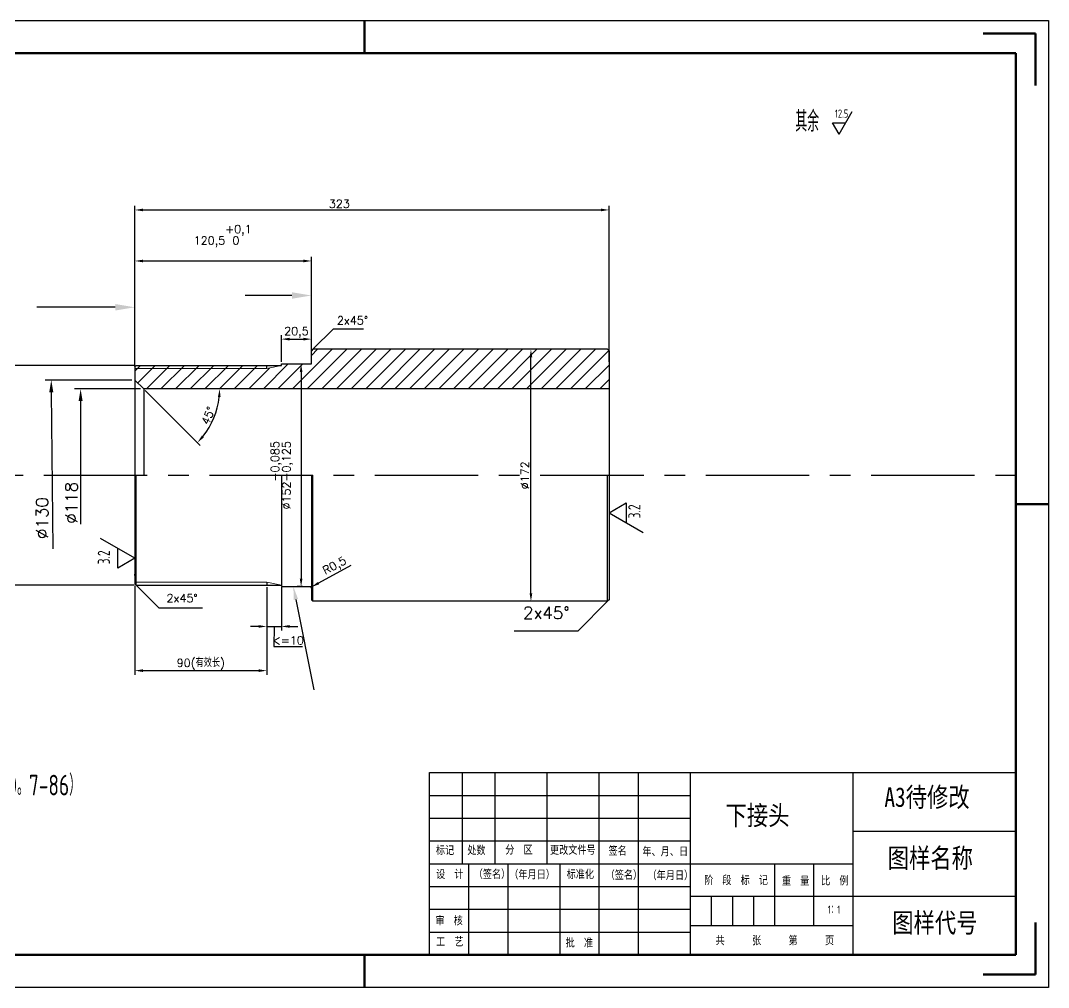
# Model space of a CAD drawing. Header units: millimetres. Extents: x 436 to 5898, y 1945 to 3729.
# Drawn here: x 1307.5 to 1623, y 3431.9 to 3728.9 of the extents above; entities that cross this region are included whole.
import ezdxf
from ezdxf import colors
from ezdxf.entities.mleader import LeaderData, LeaderLine
from ezdxf.math import Vec2, Vec3

# ---------------------------------------------------------------- set-up
doc = ezdxf.new("R2010")
doc.units = ezdxf.units.MM
doc.linetypes.add('CENTER', pattern=[50.8, 31.75, -6.35, 6.35, -6.35])
for name, color, linetype, lineweight in [('中心线层', 1, 'CENTER', 25), ('总内框线', 7, 'Continuous', 50), ('总外框线', 7, 'Continuous', 30), ('标注层', 3, 'Continuous', 25), ('细线层', 6, 'Continuous', 20)]:
    doc.layers.add(name, color=color, linetype=linetype, lineweight=lineweight)
doc.styles.get("Standard").update_dxf_attribs({"font": 'txt', "bigfont": 'gbcbig.shx'})
doc.styles.add('陈杰（2）', font='gbenor.shx', dxfattribs={"width": 0.8, "bigfont": 'gbcbig.shx'})
doc.dimstyles.new('ISO-25', dxfattribs={"dimtxt": 2.5, "dimasz": 2.5, "dimexe": 1.25, "dimexo": 0.625, "dimtad": 1, "dimdec": 3, "dimlfac": 2.222222, "dimtxsty": 'Standard', "dimcen": 2.5, "dimadec": 0, "dimazin": 0, "dimtp": -0.145, "dimtm": 0.18, "dimtfac": 1, "dimtdec": 3, "dimtmove": 1, "dimatfit": 3, "dimfxl": 1, "dimarcsym": 0})
doc.dimstyles.new('上接头', dxfattribs={"dimtxt": 2.5, "dimasz": 2.5, "dimexe": 1.25, "dimexo": 0.625, "dimtad": 1, "dimdec": 0, "dimlfac": 2.222222, "dimtxsty": 'Standard', "dimcen": 2.5, "dimadec": 0, "dimazin": 0, "dimtp": -0.145, "dimtm": 0.18, "dimtfac": 1, "dimtdec": 0, "dimtmove": 1, "dimatfit": 3, "dimfxl": 1, "dimarcsym": 0})

# ---------------------------------------------------------------- blocks, each defined once
blk = doc.blocks.new('*D72')
at = {"layer": 'Defpoints', "color": 0, "transparency": 16777216}
for p in [(1298.54, 3622.94), (1343.01, 3622.94), (1343.01, 3555.44)]:
    blk.add_point(p, dxfattribs=at)
at = {"layer": '标注层', "color": 0, "lineweight": -2, "transparency": 16777216}
for p, q in [((1342.39, 3622.94), (1297.29, 3622.94)), ((1298.54, 3557.94), (1298.54, 3620.44)), ((1342.39, 3555.44), (1297.29, 3555.44))]:
    blk.add_line(p, q, dxfattribs=at)
at = {"layer": '标注层', "color": 0, "transparency": 16777216}
for points in [[(1298.12, 3620.44), (1298.95, 3620.44), (1298.54, 3622.94)], [(1298.12, 3557.94), (1298.95, 3557.94), (1298.54, 3555.44)]]:
    blk.add_solid(points, dxfattribs=at)
at = {"layer": '标注层', "color": 0, "transparency": 16777216, "insert": (1296.24, 3589.19), "char_height": 2.5, "attachment_point": 5, "rotation": 90}
blk.add_mtext('M150x4-6g', dxfattribs=at)
blk = doc.blocks.new('*D137')
at = {"layer": 'Defpoints', "color": 0, "transparency": 16777216}
for p in [(1396.79, 3655.03), (1396.79, 3623.39), (1342.56, 3621.97)]:
    blk.add_point(p, dxfattribs=at)
at = {"layer": '标注层', "color": 0, "lineweight": -2, "transparency": 16777216}
for p, q in [((1342.56, 3622.59), (1342.56, 3656.28)), ((1345.06, 3655.03), (1394.29, 3655.03)), ((1396.79, 3624.02), (1396.79, 3656.28))]:
    blk.add_line(p, q, dxfattribs=at)
at = {"layer": '标注层', "color": 0, "transparency": 16777216}
for points in [[(1345.06, 3655.44), (1345.06, 3654.61), (1342.56, 3655.03)], [(1394.29, 3655.44), (1394.29, 3654.61), (1396.79, 3655.03)]]:
    blk.add_solid(points, dxfattribs=at)
at = {"layer": '标注层', "color": 0, "transparency": 16777216, "insert": (1369.53, 3662.69), "char_height": 2.5, "attachment_point": 5}
blk.add_mtext('120,5\\S+0,1^  0;', dxfattribs=at)
blk = doc.blocks.new('*D73')
at = {"layer": 'Defpoints', "color": 0, "transparency": 16777216}
for p in [(1342.56, 3555.89), (1383.06, 3555.44), (1383.06, 3529.19)]:
    blk.add_point(p, dxfattribs=at)
at = {"layer": '标注层', "color": 0, "lineweight": -2, "transparency": 16777216}
for p, q in [((1342.56, 3555.27), (1342.56, 3527.94)), ((1383.06, 3554.82), (1383.06, 3527.94)), ((1345.06, 3529.19), (1380.56, 3529.19))]:
    blk.add_line(p, q, dxfattribs=at)
at = {"layer": '标注层', "color": 0, "transparency": 16777216}
for points in [[(1345.06, 3529.61), (1345.06, 3528.77), (1342.56, 3529.19)], [(1380.56, 3529.61), (1380.56, 3528.77), (1383.06, 3529.19)]]:
    blk.add_solid(points, dxfattribs=at)
at = {"layer": '标注层', "color": 0, "transparency": 16777216, "insert": (1362.81, 3531.15), "char_height": 2.5, "attachment_point": 5}
blk.add_mtext('90(有效长)', dxfattribs=at)
blk = doc.blocks.new('*D74')
at = {"layer": 'Defpoints', "color": 0, "transparency": 16777216}
for p in [(1383.06, 3555.44), (1387.56, 3555.44), (1387.56, 3542.77)]:
    blk.add_point(p, dxfattribs=at)
at = {"layer": '标注层', "color": 0, "lineweight": -2, "transparency": 16777216}
for p, q in [((1383.06, 3554.82), (1383.06, 3541.52)), ((1387.56, 3554.82), (1387.56, 3541.52)), ((1380.56, 3542.77), (1378.06, 3542.77)), ((1383.06, 3542.77), (1387.56, 3542.77)), ((1383.06, 3542.77), (1387.56, 3542.77)), ((1385.31, 3542.77), (1385.24, 3536.61)), ((1390.06, 3542.77), (1392.56, 3542.77)), ((1385.24, 3536.61), (1393.99, 3536.61))]:
    blk.add_line(p, q, dxfattribs=at)
at = {"layer": '标注层', "color": 0, "transparency": 16777216}
for points in [[(1380.56, 3543.19), (1380.56, 3542.36), (1383.06, 3542.77)], [(1390.06, 3543.19), (1390.06, 3542.36), (1387.56, 3542.77)]]:
    blk.add_solid(points, dxfattribs=at)
at = {"layer": '标注层', "color": 0, "transparency": 16777216, "insert": (1389.62, 3538.48), "char_height": 2.5, "attachment_point": 5}
blk.add_mtext('<=10', dxfattribs=at)
blk = doc.blocks.new('*D70')
at = {"layer": 'Defpoints', "color": 0, "transparency": 16777216}
for p in [(1396.56, 3554.77), (1396.76, 3554.87)]:
    blk.add_point(p, dxfattribs=at)
at = {"layer": '标注层', "color": 0, "lineweight": -2, "transparency": 16777216}
for p, q in [((1408.83, 3561.46), (1398.95, 3556.07)), ((1396.56, 3554.77), (1396.76, 3554.87))]:
    blk.add_line(p, q, dxfattribs=at)
at = {"layer": '标注层', "color": 0, "transparency": 16777216}
blk.add_solid([(1398.75, 3556.44), (1399.15, 3555.71), (1396.76, 3554.87)], dxfattribs=at)
at = {"layer": '标注层', "color": 0, "transparency": 16777216, "insert": (1403.99, 3561.19), "char_height": 2.5, "attachment_point": 5, "rotation": 28.6191}
blk.add_mtext('R0,5', dxfattribs=at)
blk = doc.blocks.new('*D136')
at = {"layer": 'Defpoints', "color": 0, "transparency": 16777216}
for p in [(1396.79, 3631.03), (1387.56, 3623.39), (1396.79, 3623.39)]:
    blk.add_point(p, dxfattribs=at)
at = {"layer": '标注层', "color": 0, "lineweight": -2, "transparency": 16777216}
for p, q in [((1387.56, 3624.02), (1387.56, 3632.28)), ((1396.79, 3624.02), (1396.79, 3632.28)), ((1390.06, 3631.03), (1394.29, 3631.03))]:
    blk.add_line(p, q, dxfattribs=at)
at = {"layer": '标注层', "color": 0, "transparency": 16777216}
for points in [[(1390.06, 3631.44), (1390.06, 3630.61), (1387.56, 3631.03)], [(1394.29, 3631.44), (1394.29, 3630.61), (1396.79, 3631.03)]]:
    blk.add_solid(points, dxfattribs=at)
at = {"layer": '标注层', "color": 0, "transparency": 16777216, "insert": (1392.17, 3633.11), "char_height": 2.5, "attachment_point": 5}
blk.add_mtext('20,5', dxfattribs=at)
blk = doc.blocks.new('*D135')
at = {"layer": 'Defpoints', "color": 0, "transparency": 16777216}
for p in [(1488.13, 3670.7), (1488.13, 3623.39), (1342.56, 3622.49)]:
    blk.add_point(p, dxfattribs=at)
at = {"layer": '标注层', "color": 0, "lineweight": -2, "transparency": 16777216}
for p, q in [((1342.56, 3623.12), (1342.56, 3671.95)), ((1345.06, 3670.7), (1485.63, 3670.7)), ((1488.13, 3624.02), (1488.13, 3671.95))]:
    blk.add_line(p, q, dxfattribs=at)
at = {"layer": '标注层', "color": 0, "transparency": 16777216}
for points in [[(1345.06, 3671.12), (1345.06, 3670.29), (1342.56, 3670.7)], [(1485.63, 3671.12), (1485.63, 3670.29), (1488.13, 3670.7)]]:
    blk.add_solid(points, dxfattribs=at)
at = {"layer": '标注层', "color": 0, "transparency": 16777216, "insert": (1405.32, 3672.58), "char_height": 2.5, "attachment_point": 5}
blk.add_mtext('323', dxfattribs=at)
blk = doc.blocks.new('*D75')
at = {"layer": 'Defpoints', "color": 0, "transparency": 16777216}
for p in [(1342.56, 3618.44), (1345.27, 3615.73), (1345.27, 3615.73), (1488.13, 3615.73), (1365.47, 3604.07)]:
    blk.add_point(p, dxfattribs=at)
at = {"layer": '标注层', "color": 0, "lineweight": -2, "transparency": 16777216}
blk.add_line((1345.72, 3615.29), (1362.65, 3598.35), dxfattribs=at)
blk.add_arc((1345.27, 3615.73), 23.32, 321.1448, 353.8552, dxfattribs=at)
at = {"layer": '标注层', "color": 0, "transparency": 16777216}
for points in [[(1368.05, 3613.25), (1368.88, 3613.21), (1368.6, 3615.73)], [(1363.75, 3600.82), (1363.13, 3601.38), (1361.76, 3599.24)]]:
    blk.add_solid(points, dxfattribs=at)
at = {"layer": '标注层', "color": 0, "transparency": 16777216, "insert": (1365.09, 3607.52), "char_height": 2.5, "attachment_point": 5, "rotation": 67.5}
blk.add_mtext('45°', dxfattribs=at)
blk = doc.blocks.new('*D71')
at = {"layer": 'Defpoints', "color": 0, "transparency": 16777216}
for p in [(1464.17, 3627.89), (1469.68, 3627.89), (1469.68, 3550.49)]:
    blk.add_point(p, dxfattribs=at)
at = {"layer": '标注层', "color": 0, "lineweight": -2, "transparency": 16777216}
for p, q in [((1469.06, 3627.89), (1462.92, 3627.89)), ((1464.17, 3552.99), (1464.17, 3625.39)), ((1469.06, 3550.49), (1462.92, 3550.49))]:
    blk.add_line(p, q, dxfattribs=at)
at = {"layer": '标注层', "color": 0, "transparency": 16777216}
for points in [[(1463.75, 3625.39), (1464.58, 3625.39), (1464.17, 3627.89)], [(1463.75, 3552.99), (1464.58, 3552.99), (1464.17, 3550.49)]]:
    blk.add_solid(points, dxfattribs=at)
at = {"layer": '标注层', "color": 0, "transparency": 16777216, "insert": (1462.29, 3589.19), "char_height": 2.5, "attachment_point": 5, "rotation": 90}
blk.add_mtext('%%C172', dxfattribs=at)
blk = doc.blocks.new('*D153')
at = {"layer": 'Defpoints', "color": 0, "transparency": 16777216}
for p in [(1393.6, 3623.39), (1393.6, 3554.99), (1394.62, 3554.99)]:
    blk.add_point(p, dxfattribs=at)
at = {"layer": '标注层', "color": 0, "lineweight": -2, "transparency": 16777216}
for p, q in [((1394.23, 3623.39), (1394.85, 3623.39)), ((1393.6, 3620.89), (1393.6, 3557.49)), ((1394, 3554.99), (1392.35, 3554.99))]:
    blk.add_line(p, q, dxfattribs=at)
at = {"layer": '标注层', "color": 0, "transparency": 16777216}
for points in [[(1393.19, 3620.89), (1394.02, 3620.89), (1393.6, 3623.39)], [(1393.19, 3557.49), (1394.02, 3557.49), (1393.6, 3554.99)]]:
    blk.add_solid(points, dxfattribs=at)
at = {"layer": '标注层', "color": 0, "transparency": 16777216, "insert": (1387.33, 3589.19), "char_height": 2.5, "attachment_point": 5, "rotation": 90}
blk.add_mtext('%%C152\\S-0,085^ -0,125;', dxfattribs=at)

msp = doc.modelspace()

# ---------------------------------------------------------------- hatches: boundary and pattern name
at = {"layer": '标注层'}
h = msp.add_hatch(dxfattribs=at)
h.set_pattern_fill('ANSI31', color=2)
h.set_pattern_definition([(45, (0, -24.8185), (-2.245064, 2.245064), [])])
h.paths.add_polyline_path([(1488.13461, 3627.44109), (1487.68461, 3627.89109), (1397.23553, 3627.89109), (1396.78553, 3627.44109), (1396.78553, 3623.39114), (1387.56062, 3623.39114), (1387.56062, 3622.94114), (1383.06066, 3621.9669), (1342.56107, 3621.9669), (1342.56107, 3618.44119), (1345.27359, 3615.72866), (1488.13461, 3615.72866)])
h.paths.add_polyline_path([(1383.06066, 3622.94114), (1343.01107, 3622.94114), (1342.56107, 3622.49114), (1342.56107, 3621.9669), (1383.06066, 3621.9669)])

# ---------------------------------------------------------------- linework, layer by layer
for p, q in [((1557.03841, 3718.88166), (1613.03841, 3718.88166)), ((1613.03841, 3718.88166), (1613.03841, 3538.88166)), ((1397.23553, 3627.89109), (1396.78553, 3627.44109)), ((1396.78553, 3623.39114), (1396.78553, 3627.44109)), ((1487.68461, 3627.89109), (1397.23553, 3627.89109)), ((1487.68461, 3627.89109), (1488.13461, 3627.44109)), ((1488.13461, 3627.44109), (1488.13461, 3550.94187)), ((1343.01107, 3622.94114), (1342.56107, 3622.49114)), ((1343.01107, 3622.94114), (1387.56062, 3622.94114)), ((1383.06066, 3621.9669), (1383.06066, 3622.94114)), ((1387.56062, 3623.39114), (1396.78553, 3623.39114)), ((1387.56062, 3622.94114), (1387.56062, 3623.39114)), ((1342.56107, 3622.49114), (1342.56107, 3555.89182)), ((1342.56107, 3618.44119), (1345.27359, 3615.72866)), ((1488.13461, 3615.72866), (1345.27359, 3615.72866)), ((1345.27359, 3615.72866), (1345.27359, 3589.19148)), ((1343.01107, 3555.44182), (1343.01107, 3589.19148)), ((1387.56062, 3589.19148), (1387.56062, 3554.99182)), ((1396.78553, 3589.19148), (1396.78553, 3550.94187)), ((1397.23553, 3550.49187), (1397.23553, 3589.19148)), ((1487.68461, 3550.49187), (1487.68461, 3589.19148)), ((1342.56107, 3558.44179), (1342.56107, 3558.81678)), ((1343.01107, 3555.44182), (1342.56107, 3555.89182)), ((1343.01107, 3555.44182), (1387.56062, 3555.44182)), ((1383.06066, 3556.41606), (1383.06066, 3555.44182)), ((1387.56062, 3554.99182), (1396.56053, 3554.99182)), ((1396.78553, 3550.94187), (1397.23553, 3550.49187)), ((1487.68461, 3550.49187), (1397.23553, 3550.49187)), ((1488.13461, 3550.94187), (1487.68461, 3550.49187)), ((1433.03841, 3497.88166), (1613.03841, 3497.88166)), ((1433.03841, 3441.88166), (1433.03841, 3497.88166)), ((1443.03841, 3497.88166), (1443.03841, 3469.88166)), ((1453.03841, 3497.88166), (1453.03841, 3469.88166)), ((1469.03841, 3497.88166), (1469.03841, 3469.88166)), ((1485.03841, 3497.88166), (1485.03841, 3469.88166)), ((1497.03841, 3497.88166), (1497.03841, 3441.88166)), ((1513.03841, 3497.88166), (1513.03841, 3441.88166)), ((1563.03841, 3441.88166), (1563.03841, 3497.88166)), ((1613.03841, 3497.88166), (1613.03841, 3441.88166)), ((1433.03841, 3490.88166), (1513.03841, 3490.88166)), ((1433.03841, 3483.88166), (1513.03841, 3483.88166)), ((1563.03841, 3479.88166), (1613.03841, 3479.88166)), ((1433.03841, 3476.88166), (1513.03841, 3476.88166)), ((1433.03841, 3469.88166), (1563.03841, 3469.88166)), ((1445.03841, 3469.88166), (1445.03841, 3441.88166)), ((1457.03841, 3469.88166), (1457.03841, 3441.88166)), ((1473.03841, 3469.88166), (1473.03841, 3441.88166)), ((1485.03841, 3469.88166), (1485.03841, 3441.88166)), ((1539.03841, 3450.88166), (1539.03841, 3469.88166)), ((1551.03841, 3450.88166), (1551.03841, 3469.88166)), ((1433.03841, 3462.88166), (1513.03841, 3462.88166)), ((1513.03841, 3459.88166), (1563.03841, 3459.88166)), ((1519.53841, 3459.88166), (1519.53841, 3450.88166)), ((1526.03841, 3459.88166), (1526.03841, 3450.88166)), ((1532.53841, 3459.88166), (1532.53841, 3450.88166)), ((1563.03841, 3459.88166), (1613.03841, 3459.88166)), ((1433.03841, 3455.88166), (1513.03841, 3455.88166)), ((1513.03841, 3450.88166), (1563.03841, 3450.88166)), ((1433.03841, 3448.88166), (1513.03841, 3448.88166)), ((1613.03841, 3441.88166), (1433.03841, 3441.88166))]:
    msp.add_line(p, q)
msp.add_arc((1396.56053, 3554.76682), 0.225, 0, 90)
at = {"layer": '中心线层'}
msp.add_line((1213.03841, 3589.19148), (1613.03841, 3589.19148), dxfattribs=at)
at = {"layer": '总内框线'}
for p, q in [((1413.03841, 3718.88166), (1413.03841, 3728.88166)), ((1619.03841, 3724.88166), (1603.03841, 3724.88166)), ((1619.03841, 3724.88166), (1619.03841, 3708.88166)), ((1213.03841, 3718.88166), (1613.03841, 3718.88166)), ((1613.03841, 3718.88166), (1613.03841, 3441.88166)), ((1613.03841, 3580.38166), (1623.03841, 3580.38166)), ((1619.03841, 3435.88166), (1619.03841, 3451.88166)), ((1613.03841, 3441.88166), (1213.03841, 3441.88166)), ((1413.03841, 3431.88166), (1413.03841, 3441.88166)), ((1619.03841, 3435.88166), (1603.03841, 3435.88166))]:
    msp.add_line(p, q, dxfattribs=at)
at = {"layer": '总外框线'}
for p, q in [((1203.03841, 3728.88166), (1623.03841, 3728.88166)), ((1623.03841, 3728.88166), (1623.03841, 3431.88166)), ((1623.03841, 3431.88166), (1203.03841, 3431.88166))]:
    msp.add_line(p, q, dxfattribs=at)
at = {"layer": '标注层'}
for p, q in [((1558.73904, 3693.96131), (1562.78654, 3700.96131)), ((1558.73904, 3693.96131), (1556.7153, 3697.46131)), ((1556.7153, 3697.46131), (1560.76279, 3697.46131)), ((1397.23553, 3627.89109), (1403.51827, 3634.17383)), ((1403.51827, 3634.17383), (1412.78512, 3634.17383)), ((1341.62357, 3618.44119), (1315.02572, 3618.44119)), ((1316.90072, 3614.69119), (1317.4062, 3566.59834)), ((1344.33609, 3615.72866), (1324.03042, 3615.72866)), ((1325.90542, 3611.97866), (1325.90542, 3574.19148)), ((1488.13461, 3577.67632), (1493.38461, 3580.71194)), ((1493.38461, 3580.71194), (1493.38461, 3574.6407)), ((1488.13461, 3577.67632), (1498.63461, 3571.60508)), ((1342.56107, 3563.70079), (1332.06107, 3569.77203)), ((1337.31107, 3560.66517), (1337.31107, 3566.73641)), ((1342.56107, 3563.70079), (1337.31107, 3560.66517)), ((1343.01107, 3555.44182), (1349.91867, 3548.53422)), ((1487.68461, 3550.49187), (1478.53347, 3541.34073)), ((1349.91867, 3548.53422), (1363.37405, 3548.53422)), ((1478.53347, 3541.34073), (1458.98116, 3541.34073))]:
    msp.add_line(p, q, dxfattribs=at)
at = {"layer": '标注层', "linetype": 'ByBlock', "lineweight": -2}
msp.add_lwpolyline([(1392.00198, 3551.06847), (1397.5185, 3523.29573)], dxfattribs=at)
at = {"layer": '标注层'}
for points in [[(1316.27572, 3614.69119), (1317.52572, 3614.69119), (1316.90072, 3618.44119)], [(1325.28042, 3611.97866), (1326.53042, 3611.97866), (1325.90542, 3615.72866)], [(1391.34809, 3550.93859), (1391.22268, 3554.99182), (1392.65587, 3551.19835)]]:
    msp.add_solid(points, dxfattribs=at)
at = {"layer": '细线层'}
for p, q in [((1383.06066, 3621.9669), (1387.56062, 3622.94114)), ((1383.06066, 3621.9669), (1342.56107, 3621.9669)), ((1383.06066, 3556.41606), (1342.56107, 3556.41606)), ((1383.06066, 3556.41606), (1387.56062, 3555.44182))]:
    msp.add_line(p, q, dxfattribs=at)

# ---------------------------------------------------------------- texts
at = {"width": 93.0192856, "attachment_point": 1, "style": '陈杰（2）'}
for s, insert, char_height in [('{\\fSimSun|b0|i0|c134|p2;A3待修改}', (1572.6727, 3493.35459), 6), ('{\\fSimSun|b0|i0|c134|p2;下接头}', (1523.92098, 3487.75611), 6), ('{\\fSimSun|b0|i0|c134|p2;标记}', (1434.99323, 3475.32219), 2.5), ('{\\fSimSun|b0|i0|c134|p2;处数}', (1444.61437, 3475.33709), 2.5), ('{\\fSimSun|b0|i0|c134|p2;分\u3000区}', (1456.27532, 3475.46125), 2.5), ('{\\fSimSun|b0|i0|c134|p2;更改文件号}', (1470.01009, 3475.40662), 2.5), ('{\\fSimSun|b0|i0|c134|p2;签名}', (1487.99448, 3475.14836), 2.5), ('{\\fSimSun|b0|i0|c134|p2;年、月、日}', (1498.38905, 3474.95467), 2.5), ('{\\fSimSun|b0|i0|c134|p2;图样名称}', (1573.68402, 3474.6297), 6), ('{\\fSimSun|b0|i0|c134|p2;设\u3000计}', (1435.05273, 3467.98173), 2.5), ('{\\fSimSun|b0|i0|c134|p2;（签名）}', (1446.59469, 3467.98173), 2.5), ('{\\fSimSun|b0|i0|c134|p2;\u3000（年月日）}', (1454.71996, 3467.8675), 2.5), ('{\\fSimSun|b0|i0|c134|p2;标准化}', (1475.12663, 3467.96683), 2.5), ('{\\fSimSun|b0|i0|c134|p2;（签名）}', (1487.09356, 3467.71851), 2.5), ('{\\fSimSun|b0|i0|c134|p2;（年月日）}', (1499.96141, 3467.61918), 2.5), ('{\\fSimSun|b0|i0|c134|p2;阶\u3000段\u3000标\u3000记}', (1517.34235, 3466.1342), 2.5), ('{\\fSimSun|b0|i0|c134|p2;重\u3000量}', (1541.22521, 3465.90575), 2.5), ('{\\fSimSun|b0|i0|c134|p2;比\u3000例}', (1553.27713, 3465.97528), 2.5), ('{\\fSimSun|b0|i0|c134|p2;图样代号}', (1575.08639, 3454.75385), 6), ('{\\fSimSun|b0|i0|c134|p2;审\u3000核}', (1434.84874, 3453.71304), 2.5), ('{\\fSimSun|b0|i0|c134|p2;工\u3000艺}', (1435.05273, 3447.22682), 2.5), ('{\\fSimSun|b0|i0|c134|p2;批\u3000准}', (1474.82066, 3446.90896), 2.5), ('{\\fSimSun|b0|i0|c134|p2;共\u3000\u3000\u3000张\u3000\u3000\u3000第\u3000\u3000\u3000页}', (1520.83554, 3447.60924), 2.5)]:
    msp.add_mtext(s, dxfattribs=dict(at, insert=insert, char_height=char_height))
at = {"layer": '总内框线', "insert": (1555.278, 3457.03714), "char_height": 2.5, "width": 8.1039029, "attachment_point": 1, "style": '陈杰（2）'}
msp.add_mtext('1：1', dxfattribs=at)
at = {"layer": '标注层', "char_height": 6.3335, "attachment_point": 1, "style": '陈杰（2）'}
for s, insert, width in [('其余', (1545.32799, 3701.10095), 11.0974874), ('2.按IV类锻件验收（JB/ZQ000。7-86）', (1245.89816, 3497.20642), 81.2503327)]:
    msp.add_mtext(s, dxfattribs=dict(at, insert=insert, width=width))
at = {"layer": '标注层', "insert": (1557.49577, 3701.56213), "char_height": 2.5, "attachment_point": 1, "style": '陈杰（2）'}
msp.add_mtext_dynamic_manual_height_columns('12.5', width=12.1429296, gutter_width=99.96479, heights=[0], dxfattribs=at)
at = {"layer": '标注层', "attachment_point": 5}
for insert, char_height in [((1409.37086, 3636.78043), 2.5), ((1357.06491, 3551.45365), 2.5), ((1468.86228, 3546.95613), 3.75)]:
    msp.add_mtext('2x45°', dxfattribs=dict(at, insert=insert, char_height=char_height))
at = {"layer": '标注层', "char_height": 3.75, "attachment_point": 5, "rotation": 90}
for s, insert in [('%%C118', (1323.09292, 3580.75398)), ('%%C130', (1314.08822, 3576.06845))]:
    msp.add_mtext(s, dxfattribs=dict(at, insert=insert))
at = {"layer": '标注层', "char_height": 3.75, "attachment_point": 1, "rotation": 90, "style": '陈杰（2）'}
for insert in [(1494.03435, 3575.95249), (1331.15984, 3561.83587)]:
    msp.add_mtext_dynamic_manual_height_columns('3.2', width=12.1429296, gutter_width=99.96479, heights=[0], dxfattribs=dict(at, insert=insert))

# ---------------------------------------------------------------- dimensions: what is measured, and where the dimension line sits
at = {"layer": '标注层'}
for base, p1, p2, dimstyle, override, picture, middle, dimtype in [((1488.13461, 3670.70351), (1342.56107, 3622.49114), (1488.13461, 3623.39114), '上接头', {"dimscale": 0, "dimtix": 0, "dimtofl": 1, "dimtmove": 1, "dimatfit": 3}, '*D135', (1405.32386, 3670.70351), 128), ((1396.78553, 3655.02593), (1342.56107, 3621.9669), (1396.78553, 3623.39114), 'ISO-25', {"dimgap": 0.625, "dimdec": 1, "dimtol": 1, "dimlim": 0, "dimtp": 0.1, "dimtm": 0}, '*D137', (1369.52699, 3658.73661), 160)]:
    dim = msp.add_linear_dim(base=base, p1=p1, p2=p2, dimstyle=dimstyle, override=override, dxfattribs=at)
    dim.commit()
    dim.dimension.update_dxf_attribs({"geometry": picture, "text_midpoint": middle, "dimtype": dimtype})
dim = msp.add_linear_dim(base=(1396.78553, 3631.02706), p1=(1387.56062, 3623.39114), p2=(1396.78553, 3623.39114), dimstyle='ISO-25', dxfattribs=at)
dim.commit()
dim.dimension.update_dxf_attribs({"geometry": '*D136', "text_midpoint": (1392.17307, 3631.02706), "dimtype": 160})
dim = msp.add_linear_dim(base=(1464.16528, 3627.89109), p1=(1469.68402, 3550.49187), p2=(1469.68402, 3627.89109), angle=90, text='%%C172', dimstyle='ISO-25', dxfattribs=at)
dim.commit()
dim.dimension.update_dxf_attribs({"geometry": '*D71', "text_midpoint": (1462.29028, 3589.19148)})
dim = msp.add_linear_dim(base=(1298.53649, 3622.94114), p1=(1343.01107, 3555.44182), p2=(1343.01107, 3622.94114), angle=90, text='M150x4-6g', dimstyle='ISO-25', dxfattribs=at)
dim.commit()
dim.dimension.update_dxf_attribs({"geometry": '*D72', "text_midpoint": (1298.53649, 3589.19148), "dimtype": 160})
dim = msp.add_linear_dim(base=(1393.6045, 3554.9922), p1=(1393.6045, 3623.3922), p2=(1394.62133, 3554.9922), angle=90, text='%%C<>', dimstyle='上接头', override={"dimscale": 0, "dimgap": 0.625, "dimtol": 1, "dimlim": 0, "dimtp": -0.085, "dimtm": 0.125, "dimtdec": 3, "dimtix": 0, "dimtofl": 1, "dimtmove": 1, "dimatfit": 3}, dxfattribs=at)
dim.commit()
dim.dimension.update_dxf_attribs({"geometry": '*D153', "text_midpoint": (1391.28708, 3589.1922), "dimtype": 128})
dim = msp.add_angular_dim_2l(base=(1365.47097, 3604.0677), line1=((1488.13461, 3615.72866), (1345.27359, 3615.72866)), line2=((1342.56107, 3618.44119), (1345.27359, 3615.72866)), dimstyle='ISO-25', dxfattribs=at)
dim.commit()
dim.dimension.update_dxf_attribs({"geometry": '*D75', "text_midpoint": (1365.08797, 3607.52128)})
dim = msp.add_radius_dim(center=(1396.56053, 3554.76682), mpoint=(1396.75804, 3554.87459), dimstyle='ISO-25', dxfattribs=at)
dim.commit()
dim.dimension.update_dxf_attribs({"geometry": '*D70', "text_midpoint": (1403.98975, 3561.19387)})
for base, p1, p2, text, picture, middle in [((1383.06066, 3529.1908), (1342.56107, 3555.89182), (1383.06066, 3555.44182), '90(有效长)', '*D73', (1362.81087, 3529.1908)), ((1387.56062, 3542.77372), (1383.06066, 3555.44182), (1387.56062, 3555.44182), '<=<>', '*D74', (1385.86939, 3536.609))]:
    dim = msp.add_linear_dim(base=base, p1=p1, p2=p2, text=text, dimstyle='ISO-25', dxfattribs=at)
    dim.commit()
    dim.dimension.update_dxf_attribs({"geometry": picture, "text_midpoint": middle, "dimtype": 160})

# ---------------------------------------------------------------- leaders
ml = msp.add_multileader_mtext('Standard', dxfattribs=at)
ml.set_content('', color=256)
ml.set_leader_properties()
ml.build(insert=Vec2(0, 0))
ml.multileader.update_dxf_attribs({"text_right_attachment_type": 6, "dogleg_length": 0.36, "arrow_head_size": 6})
ctx = ml.context
ctx.base_point, ctx.char_height, ctx.arrow_head_size, ctx.landing_gap_size, ctx.plane_origin = Vec3(1373.40336, 3647.42282), 6, 6, 3, Vec3(1396.78553, 3644.42282)
ctx.right_attachment, ctx.text_align_type = 6, 2
notes = []
notes.append((ctx, [(0, (1, 1, 0), (1379.94336, 3644.42282), (-1, 0), 0.54, [(0, [(1396.78553, 3644.42282)], 0, [])])]))
ctx.mtext.insert, ctx.mtext.alignment, ctx.mtext.flow_direction = Vec3(1376.40336, 3650.42282), 3, 5
ml = msp.add_multileader_mtext('Standard', dxfattribs=at)
ml.set_content('', color=256)
ml.set_leader_properties()
ml.build(insert=Vec2(0, 0))
ml.multileader.update_dxf_attribs({"text_right_attachment_type": 6, "dogleg_length": 0.36, "arrow_head_size": 6})
ctx = ml.context
ctx.base_point, ctx.char_height, ctx.arrow_head_size, ctx.landing_gap_size, ctx.plane_origin = Vec3(1309.47726, 3643.80602), 6, 6, 3, Vec3(1342.56107, 3640.80602)
ctx.right_attachment, ctx.text_align_type = 6, 2
notes.append((ctx, [(0, (1, 1, 0), (1316.01726, 3640.80602), (-1, 0), 0.54, [(0, [(1342.56107, 3640.80602)], 0, [])])]))
ctx.mtext.insert, ctx.mtext.alignment, ctx.mtext.flow_direction = Vec3(1312.47726, 3646.80602), 3, 5
for ctx, leaders in notes:
    for number, flags, end, landing, length, lines in leaders:
        leader = LeaderData()
        leader.index, (leader.has_last_leader_line, leader.has_dogleg_vector, leader.attachment_direction) = number, flags
        leader.last_leader_point, leader.dogleg_vector, leader.dogleg_length = Vec3(end), Vec3(landing), length
        for number, points, colour, breaks in lines:
            line = LeaderLine()
            line.index, line.vertices, line.color, line.breaks = number, Vec3.list(points), colors.encode_raw_color(colour), breaks
            leader.lines.append(line)
        ctx.leaders.append(leader)

doc.saveas('drawing.dxf')
